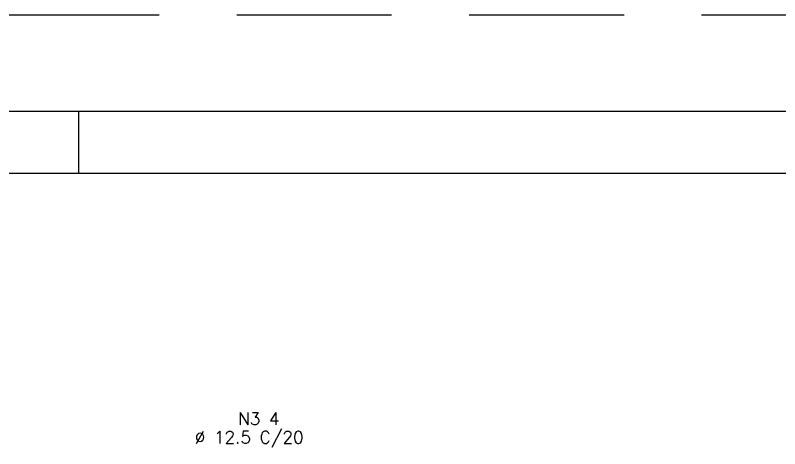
# Model space of a CAD drawing. Extents: x -1.9 to 86, y -1.6 to 60.9.
# Drawn here: x 19.98 to 32.31, y 53.95 to 60.95 of the extents above; entities that cross this region are included whole.
import ezdxf

# ---------------------------------------------------------------- set-up
doc = ezdxf.new("R2010")
doc.units = 0
doc.header["$MEASUREMENT"] = 0
doc.linetypes.add('HIDDEN', pattern=[0.375, 0.25, -0.125])
doc.layers.get('0').update_dxf_attribs({"linetype": 'CONTINUOUS'})
doc.layers.get('Defpoints').update_dxf_attribs({"linetype": 'CONTINUOUS'})
doc.layers.add('ARQ_FOLHA', color=7, linetype='CONTINUOUS')
doc.layers.add('PENA_03', color=3, linetype='CONTINUOUS')
doc.styles.get("Standard").update_dxf_attribs({"font": 'ROMANS.SHX'})

# ---------------------------------------------------------------- blocks, each defined once
blk = doc.blocks.new('FOLHA A1 - 841 X 594')
at = {"layer": 'ARQ_FOLHA', "color": 1}
blk.add_line((-631, 584), (-631, 594), dxfattribs=at)
for points in [[(-841, 0), (0, 0), (0, 594), (-841, 594)], [(-816, 10), (-10, 10), (-10, 584), (-816, 584)]]:
    blk.add_lwpolyline(points, close=True, dxfattribs=at)
at = {"layer": 'Defpoints', "color": 8, "linetype": 'HIDDEN', "ltscale": 100}
blk.add_lwpolyline([(-860.5, 609.5), (-860.5, -15.5), (19.5, -15.5), (19.5, 609.5)], close=True, dxfattribs=at)
blk = doc.blocks.new('*U24')
blk.add_blockref('FOLHA A1 - 841 X 594', (0, 0))

msp = doc.modelspace()

# ---------------------------------------------------------------- block references
at = {"xscale": 0.09999999999999938, "yscale": 0.09999999999999938, "zscale": 0.09999999999999938}
msp.add_blockref('*U24', (84.1, -0.003), dxfattribs=at)

# ---------------------------------------------------------------- texts
at = {"layer": 'PENA_03', "linetype": 'Continuous'}
for s, p in [('N3 4', (23.573, 54.339)), ('%%c 12.5 C/20', (22.873, 54.039))]:
    msp.add_text(s, height=0.2, dxfattribs=at).set_placement(p)

doc.saveas('drawing.dxf')
